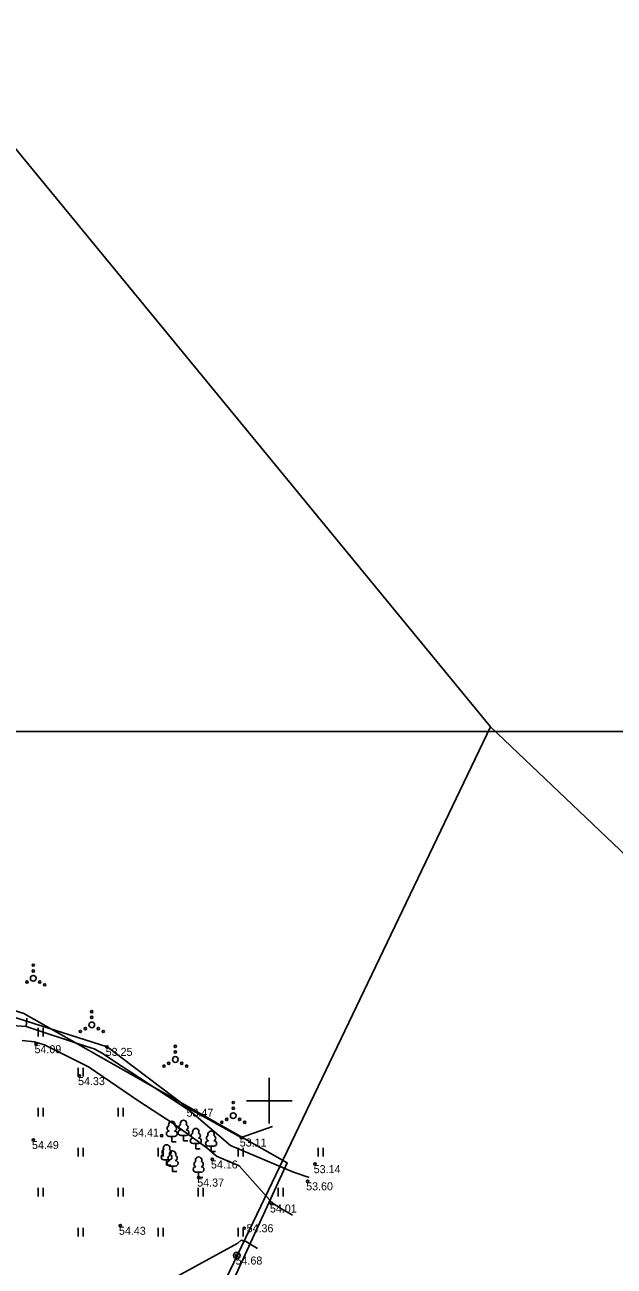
# Model space of a CAD drawing. Extents: x 639937 to 640237, y 6455974 to 6456248.
# Drawn here: x 640078.6 to 640130.2, y 6456135.5 to 6456244.1 of the extents above; entities that cross this region are included whole.
import ezdxf

# ---------------------------------------------------------------- set-up
doc = ezdxf.new("R2010")
doc.units = 0
for name, color, linetype in [('HALJASTUS', 7, 'Continuous'), ('HORISONTAAL-EH2000', 7, 'Continuous'), ('KORGUS-EH2000', 7, 'Continuous'), ('MOOTPIIR', 7, 'Continuous'), ('PIIR', 7, 'Continuous'), ('PIIRIMLEITUD', 7, 'Continuous'), ('PUU', 7, 'Continuous'), ('VORK', 7, 'Continuous'), ('VORMISTUS', 7, 'Continuous')]:
    doc.layers.add(name, color=color, linetype=linetype)

msp = doc.modelspace()

# ---------------------------------------------------------------- linework, layer by layer
at = {"layer": 'HALJASTUS'}
for p, q in [((640079.77, 6456156.38), (640079.77, 6456155.62)), ((640080.23, 6456156.38), (640080.23, 6456155.62)), ((640083.27, 6456152.88), (640083.27, 6456152.12)), ((640083.73, 6456152.88), (640083.73, 6456152.12)), ((640079.77, 6456149.38), (640079.77, 6456148.62)), ((640080.23, 6456149.38), (640080.23, 6456148.62)), ((640086.77, 6456149.38), (640086.77, 6456148.62)), ((640087.23, 6456149.38), (640087.23, 6456148.62)), ((640083.27, 6456145.88), (640083.27, 6456145.12)), ((640083.73, 6456145.88), (640083.73, 6456145.12)), ((640090.27, 6456145.88), (640090.27, 6456145.12)), ((640090.73, 6456145.88), (640090.73, 6456145.12)), ((640097.27, 6456145.88), (640097.27, 6456145.12)), ((640097.73, 6456145.88), (640097.73, 6456145.12)), ((640104.27, 6456145.88), (640104.27, 6456145.12)), ((640104.73, 6456145.88), (640104.73, 6456145.12)), ((640079.77, 6456142.38), (640079.77, 6456141.62)), ((640080.23, 6456142.38), (640080.23, 6456141.62)), ((640086.77, 6456142.38), (640086.77, 6456141.62)), ((640087.23, 6456142.38), (640087.23, 6456141.62)), ((640093.77, 6456142.38), (640093.77, 6456141.62)), ((640094.23, 6456142.38), (640094.23, 6456141.62)), ((640100.77, 6456142.38), (640100.77, 6456141.62)), ((640101.23, 6456142.38), (640101.23, 6456141.62)), ((640083.27, 6456138.88), (640083.27, 6456138.12)), ((640083.73, 6456138.88), (640083.73, 6456138.12)), ((640090.27, 6456138.88), (640090.27, 6456138.12)), ((640090.73, 6456138.88), (640090.73, 6456138.12)), ((640097.27, 6456138.88), (640097.27, 6456138.12)), ((640097.73, 6456138.88), (640097.73, 6456138.12))]:
    msp.add_line(p, q, dxfattribs=at)
msp.add_lwpolyline([(640100.28, 6456147.75), (640097.54, 6456146.79), (640092.88, 6456149.39), (640085.81, 6456154.71), (640071.57, 6456159.23), (640064.37, 6456159.23), (640052.73, 6456165.19)], dxfattribs=at)
for centre, radius in [((640079.35, 6456161.86), 0.1), ((640079.35, 6456160.71), 0.25), ((640079.35, 6456161.36), 0.1), ((640078.79, 6456160.39), 0.1), ((640079.92, 6456160.39), 0.1), ((640080.35, 6456160.14), 0.1), ((640084.47, 6456157.79), 0.1), ((640084.47, 6456157.29), 0.1), ((640083.91, 6456156.31), 0.1), ((640084.47, 6456156.64), 0.25), ((640085.04, 6456156.31), 0.1), ((640083.47, 6456156.06), 0.1), ((640085.47, 6456156.06), 0.1), ((640091.78, 6456154.76), 0.1), ((640091.78, 6456154.26), 0.1), ((640090.78, 6456153.03), 0.1), ((640091.21, 6456153.28), 0.1), ((640091.78, 6456153.61), 0.25), ((640092.34, 6456153.28), 0.1), ((640092.78, 6456153.03), 0.1), ((640096.85, 6456149.85), 0.1), ((640096.85, 6456148.7), 0.25), ((640096.85, 6456149.35), 0.1), ((640095.85, 6456148.12), 0.1), ((640096.28, 6456148.37), 0.1), ((640097.41, 6456148.37), 0.1), ((640097.85, 6456148.12), 0.1)]:
    msp.add_circle(centre, radius, dxfattribs=at)
at = {"layer": 'HORISONTAAL-EH2000'}
msp.add_line((640078.78, 6456157.24), (640078.73, 6456156.49), dxfattribs=at)
for points in [[(640076.7, 6456156.64), (640078.73, 6456156.49), (640083.93, 6456154.78), (640084.68, 6456154.53), (640085.39, 6456154.17), (640086.21, 6456153.61), (640092.8, 6456149.31), (640092.98, 6456149.18), (640096.6, 6456146.08), (640102.12, 6456143.77), (640103.5, 6456143.29)], [(640078.37, 6456155.26), (640079.45, 6456155.17), (640080.22, 6456154.92), (640080.33, 6456154.88), (640084.19, 6456152.96), (640088.6, 6456149.96), (640091.59, 6456148.01), (640094.53, 6456145.9), (640095.39, 6456145.15), (640097.38, 6456144.32), (640100.26, 6456141.07), (640101.07, 6456140.56), (640102.02, 6456139.99)], [(640091.64, 6456134.48), (640097.24, 6456137.55), (640097.53, 6456137.81), (640097.97, 6456137.68), (640098.19, 6456137.54), (640098.97, 6456137.07)]]:
    msp.add_lwpolyline(points, dxfattribs=at)
at = {"layer": 'KORGUS-EH2000'}
for centre in [(640079.58, 6456154.95), (640085.81, 6456154.71), (640083.39, 6456152.16), (640092.88, 6456149.39), (640079.36, 6456146.57), (640090.59, 6456146.94), (640097.54, 6456146.79), (640095.01, 6456144.87), (640104.01, 6456144.46), (640093.82, 6456143.29), (640103.35, 6456142.95), (640100.18, 6456141.02), (640086.97, 6456139.07), (640097.82, 6456138.86), (640097.16, 6456136.46)]:
    msp.add_circle(centre, 0.1, dxfattribs=at)
at = {"layer": 'MOOTPIIR'}
msp.add_lwpolyline([(640066.44, 6456067.37), (640063.59, 6456061.87), (640068.28, 6456058.86), (640064.79, 6456053.45), (640049.59, 6456060.85), (640056.91, 6456070.77), (640065.45, 6456086.82), (640069.98, 6456095.34), (640050.61, 6456105.64), (640003.75, 6456130.87), (640023.65, 6456166.18), (640039.16, 6456169.17), (640056.96, 6456164.35), (640078.53, 6456157.63), (640101.57, 6456144.57), (640082.02, 6456101.96)], close=True, dxfattribs=at)
at = {"layer": 'PIIR'}
for points in [[(640071.3, 6456095.33), (640004.9, 6456131.23), (640068.87, 6456244.1), (640119.35, 6456182.71), (640062.68, 6456064.56), (640056.96, 6456068.04)], [(640062.68, 6456064.56), (640119.35, 6456182.71), (640220.79, 6456086.28), (640208.9, 6456065.46), (640178.96, 6456007.14), (640137.31, 6456026.07), (640123.39, 6456031.04), (640113.24, 6456035.27), (640098.84, 6456042.68), (640062.09, 6456063.33)]]:
    msp.add_lwpolyline(points, close=True, dxfattribs=at)
at = {"layer": 'PIIRIMLEITUD'}
msp.add_circle((640097.16, 6456136.46), 0.285, dxfattribs=at)
at = {"layer": 'PUU'}
for p, q in [((640091.72, 6456146.89), (640091.23, 6456146.89)), ((640091.47, 6456146.41), (640091.47, 6456146.89)), ((640092.73, 6456146.97), (640092.25, 6456146.97)), ((640092.49, 6456146.5), (640092.49, 6456146.97)), ((640092.87, 6456146.5), (640092.49, 6456146.5)), ((640091.85, 6456146.41), (640091.47, 6456146.41)), ((640093.81, 6456146.26), (640093.33, 6456146.26)), ((640093.57, 6456145.79), (640093.57, 6456146.26)), ((640093.95, 6456145.79), (640093.57, 6456145.79)), ((640095.15, 6456146.03), (640094.67, 6456146.03)), ((640094.91, 6456145.56), (640094.91, 6456146.03)), ((640095.29, 6456145.56), (640094.91, 6456145.56)), ((640091.26, 6456144.83), (640090.78, 6456144.83)), ((640091.02, 6456144.36), (640091.02, 6456144.83)), ((640091.4, 6456144.36), (640091.02, 6456144.36)), ((640091.78, 6456144.29), (640091.3, 6456144.29)), ((640091.54, 6456143.82), (640091.54, 6456144.29)), ((640091.92, 6456143.82), (640091.54, 6456143.82)), ((640094.06, 6456143.77), (640093.58, 6456143.77)), ((640093.82, 6456143.29), (640093.82, 6456143.77)), ((640094.2, 6456143.29), (640093.82, 6456143.29))]:
    msp.add_line(p, q, dxfattribs=at)
for centre, radius, start, end in [((640091.3, 6456147.58), 0.233, 109.0217, 253.1415), ((640091.47, 6456147.93), 0.277, 332.5799, 207.4201), ((640091.65, 6456147.58), 0.233, 286.8508, 70.9859), ((640092.32, 6456147.67), 0.233, 109.0217, 253.1415), ((640092.49, 6456148.02), 0.277, 332.5799, 207.4201), ((640092.66, 6456147.67), 0.233, 286.8508, 70.9859), ((640093.57, 6456147.31), 0.277, 332.5799, 207.4201), ((640091.24, 6456147.12), 0.238, 90.0016, 269.3953), ((640091.71, 6456147.12), 0.238, 270.6047, 89.9984), ((640092.26, 6456147.21), 0.238, 90.0016, 269.3953), ((640092.73, 6456147.21), 0.238, 270.6047, 89.9984), ((640093.33, 6456146.5), 0.238, 90.0016, 269.3953), ((640093.4, 6456146.96), 0.233, 109.0217, 253.1415), ((640093.74, 6456146.96), 0.233, 286.8508, 70.9859), ((640093.81, 6456146.5), 0.238, 270.6047, 89.9984), ((640094.67, 6456146.27), 0.238, 90.0016, 269.3953), ((640094.74, 6456146.73), 0.233, 109.0217, 253.1415), ((640094.91, 6456147.08), 0.277, 332.5799, 207.4201), ((640095.08, 6456146.73), 0.233, 286.8508, 70.9859), ((640095.15, 6456146.27), 0.238, 270.6047, 89.9984), ((640090.85, 6456145.53), 0.233, 109.0217, 253.1415), ((640091.02, 6456145.88), 0.277, 332.5799, 207.4201), ((640091.19, 6456145.53), 0.233, 286.8508, 70.9859), ((640091.54, 6456145.34), 0.277, 332.5799, 207.4201), ((640090.78, 6456145.07), 0.238, 90.0016, 269.3953), ((640091.31, 6456144.53), 0.238, 90.0016, 269.3953), ((640091.37, 6456144.99), 0.233, 109.0217, 253.1415), ((640091.25, 6456145.07), 0.238, 270.6047, 89.9984), ((640091.71, 6456144.99), 0.233, 286.8508, 70.9859), ((640091.78, 6456144.53), 0.238, 270.6047, 89.9984), ((640093.65, 6456144.46), 0.233, 109.0217, 253.1415), ((640093.82, 6456144.81), 0.277, 332.5799, 207.4201), ((640093.99, 6456144.46), 0.233, 286.8508, 70.9859), ((640093.58, 6456144), 0.238, 90.0016, 269.3953), ((640094.05, 6456144), 0.238, 270.6047, 89.9984)]:
    msp.add_arc(centre, radius, start, end, dxfattribs=at)
at = {"layer": 'VORK'}
for p, q in [((640100, 6456152), (640100, 6456148)), ((640098, 6456150), (640102, 6456150))]:
    msp.add_line(p, q, dxfattribs=at)
at = {"layer": 'VORMISTUS'}
msp.add_lwpolyline([(640180.51, 6456182.3), (640180.51, 6456041.66), (639986.47, 6456041.66), (639986.47, 6456182.3)], close=True, dxfattribs=at)

# ---------------------------------------------------------------- texts
at = {"layer": 'KORGUS-EH2000'}
for s, p in [('54.09', (640079.46, 6456154.16)), ('53.25', (640085.69, 6456153.93)), ('54.33', (640083.27, 6456151.37)), ('53.47', (640092.76, 6456148.61)), ('54.41', (640088, 6456146.87)), ('54.49', (640079.24, 6456145.78)), ('53.11', (640097.42, 6456146)), ('54.16', (640094.9, 6456144.08)), ('53.14', (640103.89, 6456143.67)), ('54.37', (640093.7, 6456142.5)), ('53.60', (640103.23, 6456142.17)), ('54.01', (640100.06, 6456140.23)), ('54.43', (640086.85, 6456138.28)), ('54.36', (640098.02, 6456138.5)), ('54.68', (640097.05, 6456135.68))]:
    msp.add_text(s, height=0.7, dxfattribs=at).set_placement(p)

doc.saveas('drawing.dxf')
